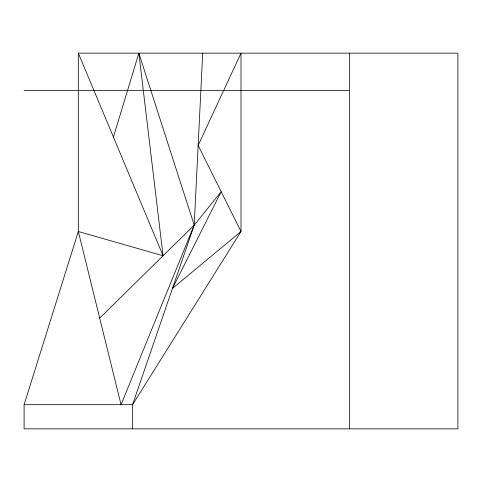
<?xml version="1.0" encoding="UTF-8"?>
<svg xmlns="http://www.w3.org/2000/svg" width="482" height="482" viewBox="0 0 482 482"><rect width="100%" height="100%" fill="white"/><g stroke="black" fill="none" stroke-linecap="round" stroke-linejoin="round"><path stroke-width="0.72" d="M202.711 53.159L194.21 225.136L132.55 404.687L132.55 428.841M113.433 137.087L138.852 53.159L194.21 225.136L121.06 404.687L78.325 231.493L78.325 53.159L457.9 53.159L457.9 428.841L24.1 428.841L24.1 404.687L78.325 231.493L163.073 255.761L138.852 53.159M99.696 318.09L194.21 225.136L221.19 191.685L172.472 288.441L241 231.493L241 53.159L198.15 145.401L241 231.493L132.55 404.687L24.1 404.687M24.1 90.556L349.45 90.556M78.325 53.159L163.073 255.761M349.45 53.159L349.45 428.841"/></g></svg>
